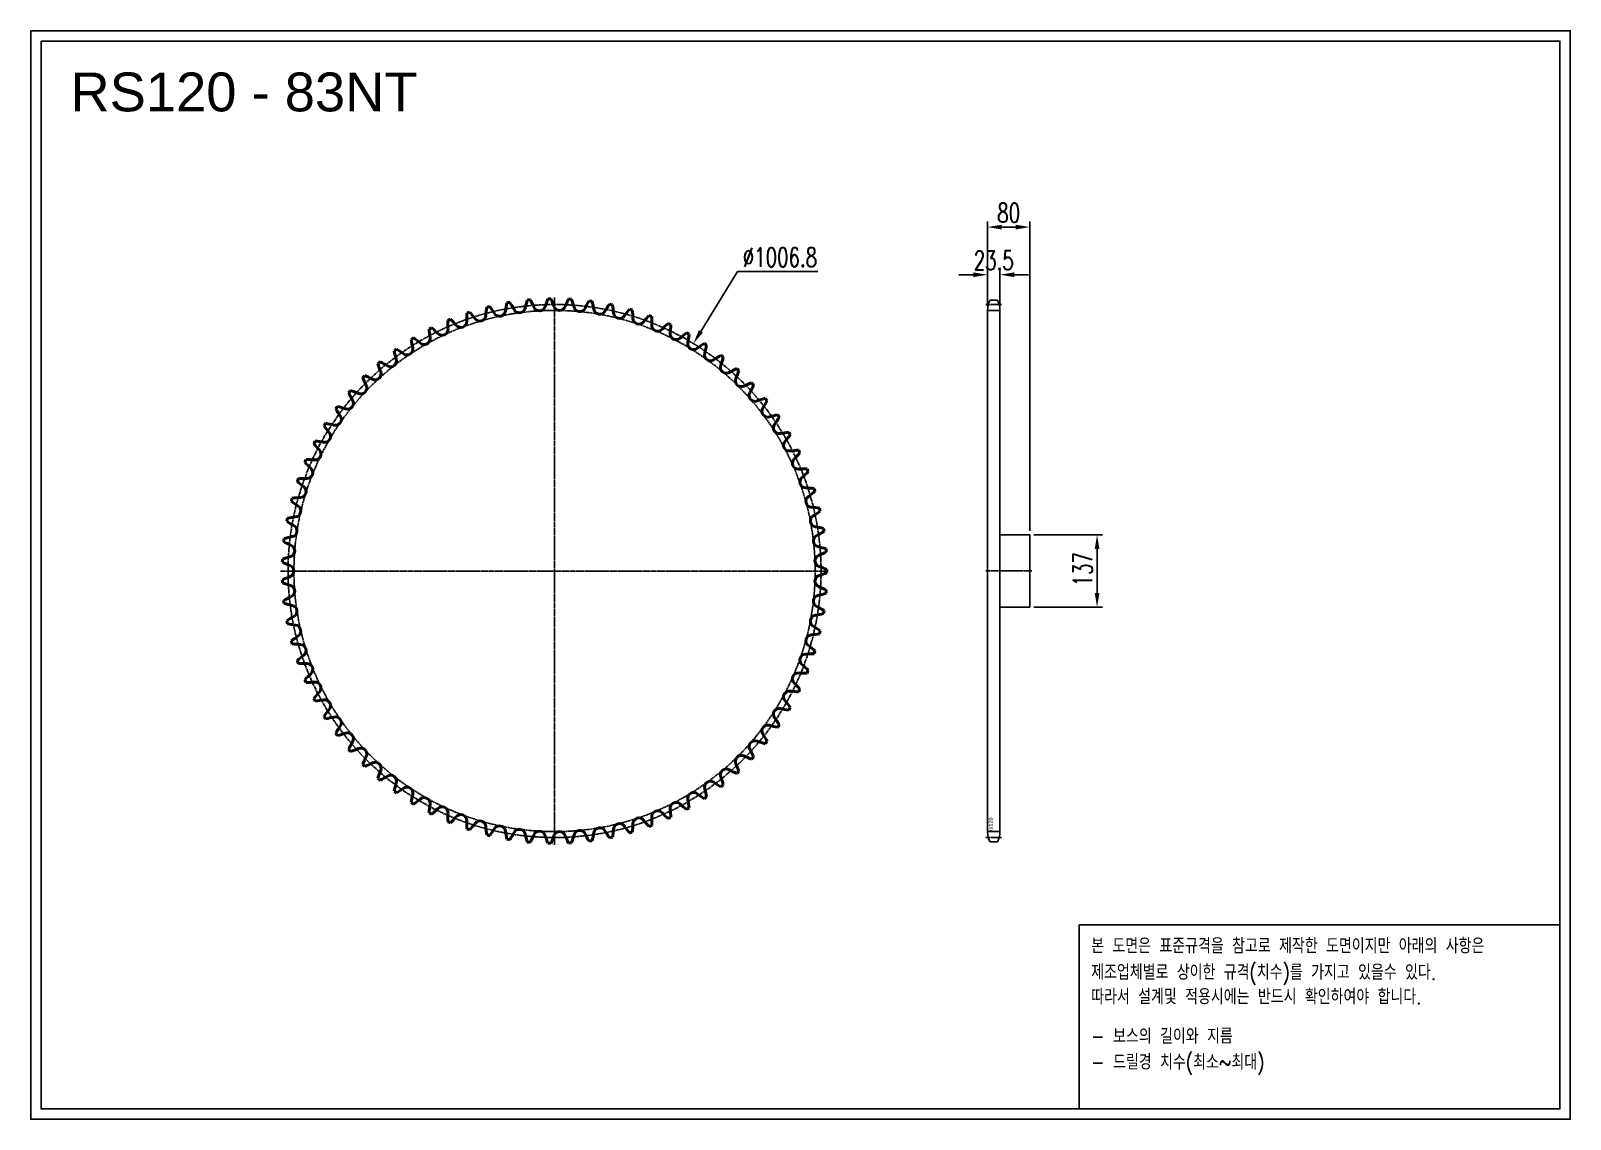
# Model space of a CAD drawing. Header units: millimetres. Extents: x -57119 to -54211, y 50864 to 52921.
import ezdxf

# ---------------------------------------------------------------- set-up
doc = ezdxf.new("R2010")
doc.units = ezdxf.units.MM
for name, pattern in [('AM_ISO02W050', [7.5, 6, -1.5]), ('AM_ISO02W050x2', [3.75, 3, -0.75]), ('AM_ISO08W050', [18, 12, -1.5, 3, -1.5]), ('AM_ISO08W050x2', [9, 6, -0.75, 1.5, -0.75])]:
    doc.linetypes.add(name, pattern=pattern)
for name, color, linetype, lineweight in [('AM_0N', 7, 'Continuous', 50), ('AM_3N', 6, 'AM_ISO02W050', 25), ('AM_7', 4, 'AM_ISO08W050', 25), ('AM_7N', 4, 'AM_ISO08W050', 25)]:
    doc.layers.add(name, color=color, linetype=linetype, lineweight=lineweight)
doc.layers.add('S-DIM', color=7, linetype='Continuous')
doc.styles.add('HAN', font='ROMANS.shx', dxfattribs={"width": 0.7, "bigfont": 'whgtxt.shx'})
doc.styles.add('HSG', font='SIMPLEX.shx', dxfattribs={"width": 0.7, "bigfont": 'HSG.shx'})
doc.styles.get("Standard").update_dxf_attribs({"font": 'arial.ttf'})
doc.dimstyles.new('APP50', dxfattribs={"dimscale": 15, "dimtxt": 2.4, "dimasz": 1.8, "dimexe": 0.7, "dimexo": 0.5, "dimgap": 0.6, "dimtad": 1, "dimtoh": 1, "dimdec": 1, "dimrnd": 0.01, "dimzin": 9, "dimdsep": 46, "dimtxsty": 'HSG', "dimcen": 0, "dimclrd": 1, "dimclre": 1, "dimclrt": 256, "dimazin": 2, "dimtp": 1, "dimtm": 1, "dimtfac": 0.5, "dimtdec": 1, "dimtofl": 0, "dimtmove": 0, "dimatfit": 3, "dimfxl": 0, "dimtvp": 1, "dimtolj": 2, "dimlwd": -1, "dimlwe": -1, "dimarcsym": 0})

# ---------------------------------------------------------------- blocks, each defined once
blk = doc.blocks.new('*D1')
at = {"layer": 'Defpoints', "color": 0, "transparency": 16777216}
for p in [(-55231.7, 51968.5), (-55231.7, 51831.5), (-55104.7, 51831.5)]:
    blk.add_point(p, dxfattribs=at)
at = {"layer": 'S-DIM', "color": 1, "transparency": 16777216}
for p, q in [((-55224.2, 51968.5), (-55094.2, 51968.5)), ((-55104.7, 51941.5), (-55104.7, 51858.5)), ((-55224.2, 51831.5), (-55094.2, 51831.5))]:
    blk.add_line(p, q, dxfattribs=at)
for points in [[(-55109.2, 51941.5), (-55100.2, 51941.5), (-55104.7, 51968.5)], [(-55109.2, 51858.5), (-55100.2, 51858.5), (-55104.7, 51831.5)]]:
    blk.add_solid(points, dxfattribs=at)
at = {"layer": 'S-DIM', "transparency": 16777216, "insert": (-55131.7, 51903.3), "char_height": 36, "attachment_point": 5, "rotation": 90, "style": 'HSG'}
blk.add_mtext('\\A2;137', dxfattribs=at)
blk = doc.blocks.new('*D2')
at = {"layer": 'Defpoints', "color": 0, "transparency": 16777216}
for p in [(-55288.2, 52459.7), (-55311.7, 52392.8), (-55288.2, 52392.3)]:
    blk.add_point(p, dxfattribs=at)
at = {"layer": 'S-DIM', "color": 1, "transparency": 16777216}
for p, q in [((-55338.7, 52459.7), (-55365.7, 52459.7)), ((-55311.7, 52400.3), (-55311.7, 52470.2)), ((-55288.2, 52399.8), (-55288.2, 52470.2)), ((-55261.2, 52459.7), (-55234.2, 52459.7))]:
    blk.add_line(p, q, dxfattribs=at)
for points in [[(-55338.7, 52464.2), (-55338.7, 52455.2), (-55311.7, 52459.7)], [(-55261.2, 52464.2), (-55261.2, 52455.2), (-55288.2, 52459.7)]]:
    blk.add_solid(points, dxfattribs=at)
at = {"layer": 'S-DIM', "transparency": 16777216, "insert": (-55299.9, 52486.7), "char_height": 36, "attachment_point": 5, "style": 'HSG'}
blk.add_mtext('\\A2;23.5', dxfattribs=at)
blk = doc.blocks.new('*D3')
at = {"layer": 'Defpoints', "color": 0, "transparency": 16777216}
for p in [(-55231.7, 52549.7), (-55311.7, 52392.8), (-55231.7, 51968.5)]:
    blk.add_point(p, dxfattribs=at)
at = {"layer": 'S-DIM', "color": 1, "transparency": 16777216}
for p, q in [((-55311.7, 52400.3), (-55311.7, 52560.2)), ((-55284.7, 52549.7), (-55258.7, 52549.7)), ((-55231.7, 51976), (-55231.7, 52560.2))]:
    blk.add_line(p, q, dxfattribs=at)
for points in [[(-55284.7, 52554.2), (-55284.7, 52545.2), (-55311.7, 52549.7)], [(-55258.7, 52554.2), (-55258.7, 52545.2), (-55231.7, 52549.7)]]:
    blk.add_solid(points, dxfattribs=at)
at = {"layer": 'S-DIM', "transparency": 16777216, "insert": (-55271.7, 52576.7), "char_height": 36, "attachment_point": 5, "style": 'HSG'}
blk.add_mtext('\\A2;80', dxfattribs=at)
blk = doc.blocks.new('notice1')
at = {"color": 4}
blk.add_lwpolyline([(-22142.12, 1735.9), (-22053.8, 1735.9), (-22053.8, 1702.07), (-22142.12, 1702.07)], close=True, dxfattribs=at)
at = {"color": 4, "style": 'HAN', "width": 0.8}
for s, p in [('본 도면은 표준규격을 참고로 제작한 도면이지만 아래의 사항은', (-22139.9, 1730.62)), ('제조업체별로 상이한 규격(치수)를 가지고 있을수 있다.', (-22139.9, 1725.78)), ('따라서 설계및 적용시에는 반드시 확인하여야 합니다.', (-22139.9, 1721.28)), ('- 보스의 길이와 지름', (-22139.9, 1714.03)), ('- 드릴경 치수(최소~최대)', (-22139.9, 1709.27))]:
    blk.add_text(s, height=2.7949, dxfattribs=at).set_placement(p)
blk = doc.blocks.new('*D5')
at = {"layer": 'Defpoints', "color": 0, "transparency": 16777216}
for p in [(-55867.2, 52329.7), (-56391.8, 51470.3)]:
    blk.add_point(p, dxfattribs=at)
at = {"layer": 'S-DIM', "color": 1, "linetype": 'ByBlock', "transparency": 16777216}
for p, q in [((-55784.2, 52465.7), (-55853.2, 52352.7)), ((-55632.4, 52465.7), (-55784.2, 52465.7))]:
    blk.add_line(p, q, dxfattribs=at)
at = {"layer": 'S-DIM', "color": 1, "transparency": 16777216}
blk.add_solid([(-55857, 52355.1), (-55849.3, 52350.4), (-55867.2, 52329.7)], dxfattribs=at)
at = {"layer": 'S-DIM', "transparency": 16777216, "insert": (-55703.8, 52492.7), "char_height": 36, "attachment_point": 5, "style": 'HSG'}
blk.add_mtext('\\A2;∅1006.8', dxfattribs=at)

msp = doc.modelspace()

# ---------------------------------------------------------------- linework, layer by layer
for p, q in [((-55306.94, 52411.81), (-55292.91, 52411.81)), ((-55311.68, 52392.81), (-55311.68, 51407.15)), ((-55288.18, 52392.81), (-55288.18, 51407.15)), ((-55288.18, 51968.54), (-55231.68, 51968.54)), ((-55231.68, 51968.54), (-55231.68, 51831.54)), ((-55231.68, 51831.54), (-55288.18, 51831.54)), ((-55306.94, 51388.15), (-55292.91, 51388.15))]:
    msp.add_line(p, q)
for points in [[(-57118.87, 52920.51), (-54211, 52920.51), (-54211, 50864.44), (-57118.87, 50864.44)], [(-57099.29, 52900.92), (-54230.58, 52900.92), (-54230.58, 50884.02), (-57099.29, 50884.02)]]:
    msp.add_lwpolyline(points, close=True)
for centre, start, end in [((-55271.18, 52392.81), 152.02179, 180), ((-55328.68, 52392.81), 0, 27.97821), ((-55271.18, 51407.15), 180, 207.97821), ((-55328.68, 51407.15), 332.02179, 0)]:
    msp.add_arc(centre, 40.5, start, end)
at = {"layer": 'AM_0N'}
for centre, radius, start, end in [((-55998.28, 52356.99), 226.75, 167.38203, 171.38554), ((-56129.5, 51899.98), 514.49, 99.43772, 100.08035), ((-56405.87, 52286.89), 226.75, 28.13253, 32.13604), ((-55964.09, 52345.76), 226.75, 163.04468, 167.04819), ((-56129.5, 51899.98), 514.49, 95.10038, 95.743), ((-56375.81, 52306.68), 226.75, 23.79518, 27.79869), ((-55930.85, 52331.97), 226.75, 158.70733, 162.71084), ((-56129.5, 51899.98), 514.49, 90.76303, 91.40565), ((-56344.35, 52324.15), 226.75, 19.45783, 23.46134), ((-55898.75, 52315.71), 226.75, 154.36998, 158.37349), ((-56129.5, 51899.98), 514.49, 86.42568, 87.0683), ((-56311.66, 52339.18), 226.75, 15.12048, 19.124), ((-55867.97, 52297.07), 226.75, 150.03263, 154.03614), ((-56129.5, 51899.98), 514.49, 82.08833, 82.73095), ((-56277.92, 52351.7), 226.75, 10.78313, 14.78665), ((-55838.69, 52276.15), 226.75, 145.69528, 149.6988), ((-56129.5, 51899.98), 514.49, 77.75098, 78.3936), ((-56243.33, 52361.63), 226.75, 6.44578, 10.4493), ((-56129.5, 51899.98), 514.49, 112.44977, 113.0924), ((-56104.55, 52374.8), 226.75, 180.39408, 184.39759), ((-56485.89, 52214.73), 226.75, 41.14458, 45.14809), ((-56306.68, 52371.3), 11.23, 221.14458, 0.06024), ((-56068.71, 52371.55), 226.75, 176.05673, 180.06024), ((-56129.5, 51899.98), 514.49, 108.11242, 108.75505), ((-56461.06, 52240.78), 226.75, 36.80723, 40.81074), ((-56270.53, 52383.35), 11.23, 216.80723, 355.72289), ((-56033.22, 52365.61), 226.75, 171.71938, 175.72289), ((-56129.5, 51899.98), 514.49, 103.77507, 104.4177), ((-56434.34, 52264.88), 226.75, 32.46988, 36.47339), ((-56233.57, 52392.64), 11.23, 212.46988, 351.38554), ((-56196.01, 52399.1), 11.23, 208.13253, 347.04819), ((-56158.07, 52402.7), 11.23, 203.79518, 342.71084), ((-56119.97, 52403.42), 11.23, 199.45783, 338.37349), ((-56081.92, 52401.26), 11.23, 195.12048, 334.03614), ((-56044.15, 52396.22), 11.23, 190.78313, 329.6988), ((-56006.86, 52388.35), 11.23, 186.44578, 325.36145), ((-55811.07, 52253.08), 226.75, 141.35793, 145.36145), ((-56129.5, 51899.98), 514.49, 73.41363, 74.05625), ((-56208.09, 52368.92), 226.75, 2.10843, 6.11195), ((-55970.28, 52377.67), 11.23, 182.10843, 321.0241), ((-55785.28, 52227.99), 226.75, 137.02058, 141.0241), ((-56129.5, 51899.98), 514.49, 69.07628, 69.7189), ((-56172.4, 52373.52), 226.75, 357.77108, 1.7746), ((-56129.5, 51899.98), 514.49, 116.78712, 117.42975), ((-56140.53, 52375.33), 226.75, 184.73143, 188.73494), ((-56508.67, 52186.87), 226.75, 45.48193, 49.48544), ((-56341.82, 52356.55), 11.23, 225.48193, 4.39759), ((-55934.61, 52364.26), 11.23, 177.77108, 316.68675), ((-55761.46, 52201.02), 226.75, 132.68323, 136.68675), ((-56129.5, 51899.98), 514.49, 64.73893, 65.38155), ((-55900.05, 52348.19), 11.23, 173.43373, 312.3494), ((-56136.46, 52375.41), 226.75, 353.43373, 357.43725), ((-55739.74, 52172.32), 226.75, 128.34588, 132.3494), ((-56129.5, 51899.98), 514.49, 60.40158, 61.0442), ((-56100.49, 52374.57), 226.75, 349.09639, 353.0999), ((-56129.5, 51899.98), 514.49, 125.46182, 126.10444), ((-56212.1, 52368.23), 226.75, 193.40613, 197.40964), ((-56547.6, 52126.4), 226.75, 54.15663, 58.16014), ((-56408.25, 52319.31), 11.23, 234.15663, 13.07229), ((-56129.5, 51899.98), 514.49, 121.12447, 121.76709), ((-56176.45, 52373.13), 226.75, 189.06878, 193.07229), ((-56529.28, 52157.38), 226.75, 49.81928, 53.82279), ((-56375.74, 52339.19), 11.23, 229.81928, 8.73494), ((-55866.81, 52329.56), 11.23, 169.09639, 308.01205), ((-55720.26, 52142.06), 226.75, 124.00853, 128.01205), ((-56129.5, 51899.98), 514.49, 56.06423, 56.70685), ((-56064.68, 52371.02), 226.75, 344.75904, 348.76255), ((-56129.5, 51899.98), 514.49, 129.79917, 130.44179), ((-56247.27, 52360.64), 226.75, 197.74347, 201.74699), ((-56563.53, 52094.13), 226.75, 58.49398, 62.49749), ((-56439.17, 52297.03), 11.23, 238.49398, 17.40964), ((-55835.08, 52308.46), 11.23, 164.75904, 303.6747), ((-55703.13, 52110.42), 226.75, 119.67119, 123.6747), ((-55805.03, 52285.02), 11.23, 160.42169, 299.33735), ((-56029.24, 52364.77), 226.75, 340.42169, 344.4252), ((-56129.5, 51899.98), 514.49, 51.72688, 52.3695), ((-56129.5, 51899.98), 514.49, 134.13652, 134.77914), ((-56281.77, 52350.41), 226.75, 202.08082, 206.08434), ((-56576.97, 52060.75), 226.75, 62.83133, 66.83484), ((-56468.31, 52272.47), 11.23, 242.83133, 21.74699), ((-55688.43, 52077.57), 226.75, 115.33384, 119.33735), ((-55776.84, 52259.38), 11.23, 156.08434, 295), ((-55994.38, 52355.85), 226.75, 336.08434, 340.08785), ((-56129.5, 51899.98), 514.49, 47.38953, 48.03215), ((-55676.27, 52043.71), 226.75, 110.99649, 115), ((-56129.5, 51899.98), 514.49, 43.05218, 43.69481), ((-56129.5, 51899.98), 514.49, 138.47387, 139.11649), ((-56315.4, 52337.61), 226.75, 206.41817, 210.42169), ((-56587.85, 52026.45), 226.75, 67.16867, 71.17219), ((-56495.51, 52245.78), 11.23, 247.16867, 26.08434), ((-55750.67, 52231.68), 11.23, 151.74699, 290.66265), ((-55960.29, 52344.33), 226.75, 331.74699, 335.7505), ((-55666.69, 52009.02), 226.75, 106.65914, 110.66265), ((-56129.5, 51899.98), 514.49, 38.71483, 39.35746), ((-56129.5, 51899.98), 514.49, 142.81122, 143.45384), ((-56347.97, 52322.29), 226.75, 210.75552, 214.75904), ((-56596.1, 51991.42), 226.75, 71.50602, 75.50954), ((-56520.61, 52217.11), 11.23, 251.50602, 30.42169), ((-55726.66, 52202.08), 11.23, 147.40964, 286.3253), ((-55927.17, 52330.26), 226.75, 327.40964, 331.41315), ((-56129.5, 51899.98), 514.49, 147.14857, 147.79119), ((-56379.28, 52304.56), 226.75, 215.09287, 219.09639), ((-56601.68, 51955.87), 226.75, 75.84337, 79.84689), ((-56543.48, 52186.62), 11.23, 255.84337, 34.75904), ((-55659.77, 51973.7), 226.75, 102.32179, 106.3253), ((-55704.97, 52170.75), 11.23, 143.07229, 281.98795), ((-55895.2, 52313.72), 226.75, 323.07229, 327.0758), ((-56129.5, 51899.98), 514.49, 34.37748, 35.02011), ((-56129.5, 51899.98), 514.49, 151.48592, 152.12854), ((-56409.16, 52284.51), 226.75, 219.43022, 223.43373), ((-56604.55, 51920), 226.75, 80.18072, 84.18424), ((-56563.97, 52154.49), 11.23, 260.18072, 39.09639), ((-55655.54, 51937.97), 226.75, 97.98444, 101.98795), ((-55685.71, 52137.87), 11.23, 138.73494, 277.6506), ((-55864.58, 52294.82), 226.75, 318.73494, 322.73845), ((-56129.5, 51899.98), 514.49, 30.04013, 30.68276), ((-56129.5, 51899.98), 514.49, 155.82327, 156.46589), ((-56604.71, 51884.02), 226.75, 84.51807, 88.52159), ((-56581.97, 52120.9), 11.23, 264.51807, 43.43373), ((-55654.03, 51902.01), 226.75, 93.64709, 97.6506), ((-55668.99, 52103.62), 11.23, 134.39759, 273.31325), ((-55835.48, 52273.65), 226.75, 314.39759, 318.4011), ((-56129.5, 51899.98), 514.49, 25.70278, 26.34541), ((-56437.45, 52262.26), 226.75, 223.76757, 227.77108), ((-56597.39, 52086.05), 11.23, 268.85542, 47.77108), ((-55655.24, 51866.05), 226.75, 89.30974, 93.31325), ((-55808.06, 52250.35), 226.75, 310.06024, 314.06375), ((-56129.5, 51899.98), 514.49, 21.36544, 22.00806), ((-56129.5, 51899.98), 514.49, 160.16062, 160.80324), ((-56463.96, 52237.93), 226.75, 228.10492, 232.10843), ((-56602.14, 51848.13), 226.75, 88.85542, 92.85894), ((-56610.12, 52050.13), 11.23, 273.19277, 52.10843), ((-55654.91, 52068.21), 11.23, 130.06024, 268.9759), ((-55659.16, 51830.28), 226.75, 84.97239, 88.9759), ((-56129.5, 51899.98), 514.49, 17.02809, 17.67071), ((-56129.5, 51899.98), 514.49, 164.49797, 165.14059), ((-56488.56, 52211.67), 226.75, 232.44227, 236.44578), ((-56596.86, 51812.53), 226.75, 93.19277, 97.19628), ((-56620.1, 52013.35), 11.23, 277.53012, 56.44578), ((-55643.54, 52031.84), 11.23, 125.72289, 264.63855), ((-55782.49, 52225.03), 226.75, 305.72289, 309.7264), ((-56129.5, 51899.98), 514.49, 168.83532, 169.47794), ((-56511.11, 52183.62), 226.75, 236.77962, 240.78313), ((-56588.91, 51777.43), 226.75, 97.53012, 101.53363), ((-55634.96, 51994.71), 11.23, 121.38554, 260.3012), ((-55665.78, 51794.91), 226.75, 80.63504, 84.63855), ((-55758.9, 52197.86), 226.75, 301.38554, 305.38906), ((-56129.5, 51899.98), 514.49, 12.69074, 13.33336), ((-56578.33, 51743.04), 226.75, 101.86747, 105.87098), ((-56627.27, 51975.92), 11.23, 281.86747, 60.78313), ((-55629.21, 51957.03), 11.23, 117.04819, 255.96386), ((-55675.05, 51760.14), 226.75, 76.29769, 80.3012), ((-55737.43, 52168.98), 226.75, 297.04819, 301.05171), ((-56129.5, 51899.98), 514.49, 8.35339, 8.99601), ((-56129.5, 51899.98), 514.49, 173.17266, 173.81529), ((-56531.47, 52153.95), 226.75, 241.11697, 245.12048), ((-56631.58, 51938.06), 11.23, 286.20482, 65.12048), ((-55686.93, 51726.17), 226.75, 71.96034, 75.96386), ((-55718.21, 52138.56), 226.75, 292.71084, 296.71436), ((-56129.5, 51899.98), 514.49, 4.01604, 4.65866), ((-56129.5, 51899.98), 514.49, 177.51001, 178.15264), ((-56549.52, 52122.82), 226.75, 245.45432, 249.45783), ((-56565.17, 51709.54), 226.75, 106.20482, 110.20833), ((-56633.03, 51899.98), 11.23, 290.54217, 69.45783), ((-55626.33, 51919.04), 11.23, 112.71084, 251.62651), ((-55701.34, 51693.19), 226.75, 67.62299, 71.62651), ((-56549.52, 51677.14), 226.75, 110.54217, 114.54568), ((-56129.5, 51899.98), 514.49, 181.84736, 182.48999), ((-56565.17, 52090.42), 226.75, 249.79167, 253.79518), ((-55626.33, 51880.93), 11.23, 108.37349, 247.28916), ((-55701.34, 52106.77), 226.75, 288.37349, 292.37701), ((-56129.5, 51899.98), 514.49, 359.67869, 0.32131), ((-56531.47, 51646.01), 226.75, 114.87952, 118.88303), ((-56631.58, 51861.9), 11.23, 294.87952, 73.79518), ((-55629.21, 51842.93), 11.23, 104.03614, 242.95181), ((-55686.93, 52073.79), 226.75, 284.03614, 288.03966), ((-55718.21, 51661.41), 226.75, 63.28564, 67.28916), ((-56129.5, 51899.98), 514.49, 355.34134, 355.98396), ((-56129.5, 51899.98), 514.49, 186.18471, 186.82734), ((-56578.33, 52056.92), 226.75, 254.12902, 258.13253), ((-56627.27, 51824.04), 11.23, 299.21687, 78.13253), ((-55675.05, 52039.83), 226.75, 279.6988, 283.70231), ((-55737.43, 51630.98), 226.75, 58.94829, 62.95181), ((-56129.5, 51899.98), 514.49, 351.00399, 351.64661), ((-56511.11, 51616.34), 226.75, 119.21687, 123.22038), ((-56129.5, 51899.98), 514.49, 190.52206, 191.16468), ((-56588.91, 52022.53), 226.75, 258.46637, 262.46988), ((-56620.1, 51786.61), 11.23, 303.55422, 82.46988), ((-55634.96, 51805.25), 11.23, 99.6988, 238.61446), ((-55758.9, 51602.1), 226.75, 54.61094, 58.61446), ((-56488.56, 51588.29), 226.75, 123.55422, 127.55773), ((-56129.5, 51899.98), 514.49, 194.85941, 195.50203), ((-56596.86, 51987.43), 226.75, 262.80372, 266.80723), ((-56610.12, 51749.83), 11.23, 307.89157, 86.80723), ((-55643.54, 51768.13), 11.23, 95.36145, 234.27711), ((-55665.78, 52005.06), 226.75, 275.36145, 279.36496), ((-56129.5, 51899.98), 514.49, 346.66664, 347.30926), ((-56463.96, 51562.03), 226.75, 127.89157, 131.89508), ((-55654.91, 51731.75), 11.23, 91.0241, 229.93976), ((-55659.16, 51969.68), 226.75, 271.0241, 275.02761), ((-55782.49, 51574.93), 226.75, 50.2736, 54.27711), ((-56129.5, 51899.98), 514.49, 342.32929, 342.97191), ((-56129.5, 51899.98), 514.49, 199.19676, 199.83938), ((-56602.14, 51951.84), 226.75, 267.14106, 271.14458), ((-56437.45, 51537.7), 226.75, 132.22892, 136.23243), ((-56597.39, 51713.91), 11.23, 312.22892, 91.14458), ((-55668.99, 51696.34), 11.23, 86.68675, 225.60241), ((-55655.24, 51933.91), 226.75, 266.68675, 270.69026), ((-55808.06, 51549.61), 226.75, 45.93625, 49.93976), ((-56129.5, 51899.98), 514.49, 337.99194, 338.63456), ((-56129.5, 51899.98), 514.49, 203.53411, 204.17673), ((-56604.71, 51915.94), 226.75, 271.47841, 275.48193), ((-56581.97, 51679.06), 11.23, 316.56627, 95.48193), ((-55685.71, 51662.09), 11.23, 82.3494, 221.26506), ((-55654.03, 51897.95), 226.75, 262.3494, 266.35291), ((-55835.48, 51526.31), 226.75, 41.5989, 45.60241), ((-56129.5, 51899.98), 514.49, 333.65459, 334.29722), ((-56409.16, 51515.45), 226.75, 136.56627, 140.56978), ((-56129.5, 51899.98), 514.49, 207.87146, 208.51408), ((-56604.55, 51879.96), 226.75, 275.81576, 279.81928), ((-56563.97, 51645.47), 11.23, 320.90361, 99.81928), ((-55864.58, 51505.14), 226.75, 37.26155, 41.26506), ((-56379.28, 51495.4), 226.75, 140.90361, 144.90713), ((-56129.5, 51899.98), 514.49, 212.20881, 212.85143), ((-56601.68, 51844.09), 226.75, 280.15311, 284.15663), ((-56543.48, 51613.34), 11.23, 325.24096, 104.15663), ((-55704.97, 51629.21), 11.23, 78.01205, 216.92771), ((-55895.2, 51486.24), 226.75, 32.9242, 36.92771), ((-55655.54, 51862), 226.75, 258.01205, 262.01556), ((-56129.5, 51899.98), 514.49, 329.31724, 329.95987), ((-56347.97, 51477.67), 226.75, 145.24096, 149.24448), ((-56129.5, 51899.98), 514.49, 216.54616, 217.18878), ((-56596.1, 51808.54), 226.75, 284.49046, 288.49398), ((-56520.61, 51582.85), 11.23, 329.57831, 108.49398), ((-55726.66, 51597.88), 11.23, 73.6747, 212.59036), ((-55927.17, 51469.7), 226.75, 28.58685, 32.59036), ((-55659.77, 51826.26), 226.75, 253.6747, 257.67821), ((-56129.5, 51899.98), 514.49, 324.97989, 325.62252), ((-56315.4, 51462.35), 226.75, 149.57831, 153.58183), ((-56129.5, 51899.98), 514.49, 220.88351, 221.52613), ((-56587.85, 51773.51), 226.75, 288.82781, 292.83133), ((-56495.51, 51554.18), 11.23, 333.91566, 112.83133), ((-55750.67, 51568.28), 11.23, 69.33735, 208.25301), ((-55960.29, 51455.63), 226.75, 24.2495, 28.25301), ((-55666.69, 51790.95), 226.75, 249.33735, 253.34086), ((-56129.5, 51899.98), 514.49, 320.64254, 321.28517), ((-56281.77, 51449.55), 226.75, 153.91566, 157.91918), ((-56129.5, 51899.98), 514.49, 225.22086, 225.86348), ((-56576.97, 51739.21), 226.75, 293.16516, 297.16867), ((-56468.31, 51527.49), 11.23, 338.25301, 117.16867), ((-55776.84, 51540.58), 11.23, 65, 203.91566), ((-55994.38, 51444.11), 226.75, 19.91215, 23.91566), ((-55676.27, 51756.26), 226.75, 245, 249.00351), ((-56129.5, 51899.98), 514.49, 316.30519, 316.94782), ((-56247.27, 51439.32), 226.75, 158.25301, 162.25653), ((-56129.5, 51899.98), 514.49, 229.55821, 230.20083), ((-56563.53, 51705.83), 226.75, 297.50251, 301.50602), ((-56439.17, 51502.94), 11.23, 342.59036, 121.50602), ((-56212.1, 51431.73), 226.75, 162.59036, 166.59387), ((-55835.08, 51491.5), 11.23, 56.3253, 195.24096), ((-55703.13, 51689.54), 226.75, 236.3253, 240.32881), ((-55805.03, 51514.94), 11.23, 60.66265, 199.57831), ((-56029.24, 51435.19), 226.75, 15.5748, 19.57831), ((-55688.43, 51722.39), 226.75, 240.66265, 244.66616), ((-56129.5, 51899.98), 514.49, 311.96785, 312.61047), ((-56129.5, 51899.98), 514.49, 233.89556, 234.53818), ((-56547.6, 51673.56), 226.75, 301.83986, 305.84337), ((-56408.25, 51480.65), 11.23, 346.92771, 125.84337), ((-56176.45, 51426.83), 226.75, 166.92771, 170.93122), ((-56529.28, 51642.59), 226.75, 306.17721, 310.18072), ((-56375.74, 51460.77), 11.23, 351.26506, 130.18072), ((-55866.81, 51470.4), 11.23, 51.98795, 190.90361), ((-55720.26, 51657.9), 226.75, 231.98795, 235.99147), ((-56129.5, 51899.98), 514.49, 303.29315, 303.93577), ((-56064.68, 51428.94), 226.75, 11.23745, 15.24096), ((-56129.5, 51899.98), 514.49, 307.6305, 308.27312), ((-56129.5, 51899.98), 514.49, 238.23291, 238.87553), ((-56140.53, 51424.63), 226.75, 171.26506, 175.26857), ((-56129.5, 51899.98), 514.49, 242.57025, 243.21288), ((-56508.67, 51613.09), 226.75, 310.51456, 314.51807), ((-56341.82, 51443.41), 11.23, 355.60241, 134.51807), ((-56104.55, 51425.16), 226.75, 175.60241, 179.60592), ((-55934.61, 51435.7), 11.23, 43.31325, 182.22892), ((-55761.46, 51598.95), 226.75, 223.31325, 227.31677), ((-55900.05, 51451.77), 11.23, 47.6506, 186.56627), ((-56136.46, 51424.56), 226.75, 2.56275, 6.56627), ((-55739.74, 51627.64), 226.75, 227.6506, 231.65412), ((-56129.5, 51899.98), 514.49, 298.9558, 299.59842), ((-56100.49, 51425.39), 226.75, 6.9001, 10.90361), ((-56129.5, 51899.98), 514.49, 246.9076, 247.55023), ((-56485.89, 51585.23), 226.75, 314.85191, 318.85542), ((-56306.68, 51428.66), 11.23, 359.93976, 138.85542), ((-56068.71, 51428.41), 226.75, 179.93976, 183.94327), ((-56129.5, 51899.98), 514.49, 251.24495, 251.88758), ((-56461.06, 51559.18), 226.75, 319.18926, 323.19277), ((-56270.53, 51416.61), 11.23, 4.27711, 143.19277), ((-56033.22, 51434.35), 226.75, 184.27711, 188.28062), ((-56434.34, 51535.08), 226.75, 323.52661, 327.53012), ((-56233.57, 51407.33), 11.23, 8.61446, 147.53012), ((-56196.01, 51400.87), 11.23, 12.95181, 151.86747), ((-56044.15, 51403.74), 11.23, 30.3012, 169.21687), ((-56243.33, 51438.33), 226.75, 349.5507, 353.55422), ((-56006.86, 51411.62), 11.23, 34.63855, 173.55422), ((-55811.07, 51546.88), 226.75, 214.63855, 218.64207), ((-56208.09, 51431.05), 226.75, 353.88805, 357.89157), ((-55970.28, 51422.29), 11.23, 38.9759, 177.89157), ((-55785.28, 51571.97), 226.75, 218.9759, 222.97942), ((-56129.5, 51899.98), 514.49, 290.2811, 290.92372), ((-56172.4, 51426.44), 226.75, 358.2254, 2.22892), ((-56129.5, 51899.98), 514.49, 294.61845, 295.26107), ((-56129.5, 51899.98), 514.49, 255.5823, 256.22493), ((-55998.28, 51442.97), 226.75, 188.61446, 192.61797), ((-56129.5, 51899.98), 514.49, 259.91965, 260.56228), ((-56405.87, 51513.07), 226.75, 327.86396, 331.86747), ((-55964.09, 51454.2), 226.75, 192.95181, 196.95532), ((-56129.5, 51899.98), 514.49, 264.257, 264.89962), ((-56375.81, 51493.28), 226.75, 332.20131, 336.20482), ((-56158.07, 51397.27), 11.23, 17.28916, 156.20482), ((-55930.85, 51467.99), 226.75, 197.28916, 201.29267), ((-56129.5, 51899.98), 514.49, 268.59435, 269.23697), ((-56344.35, 51475.82), 226.75, 336.53866, 340.54217), ((-56119.97, 51396.54), 11.23, 21.62651, 160.54217), ((-55898.75, 51484.25), 226.75, 201.62651, 205.63002), ((-56129.5, 51899.98), 514.49, 272.9317, 273.57432), ((-56311.66, 51460.78), 226.75, 340.876, 344.87952), ((-56081.92, 51398.71), 11.23, 25.96386, 164.87952), ((-55867.97, 51502.89), 226.75, 205.96386, 209.96737), ((-56129.5, 51899.98), 514.49, 277.26905, 277.91167), ((-56277.92, 51448.26), 226.75, 345.21335, 349.21687), ((-55838.69, 51523.81), 226.75, 210.3012, 214.30472), ((-56129.5, 51899.98), 514.49, 281.6064, 282.24902), ((-56129.5, 51899.98), 514.49, 285.94375, 286.58637)]:
    msp.add_arc(centre, radius, start, end, dxfattribs=at)
at = {"layer": 'AM_3N', "linetype": 'AM_ISO02W050x2'}
for p, q in [((-55311.68, 52392.28), (-55288.18, 52392.28)), ((-55311.68, 51407.68), (-55288.18, 51407.68))]:
    msp.add_line(p, q, dxfattribs=at)
msp.add_circle((-56129.5, 51899.98), 492.3, dxfattribs=at)
at = {"layer": 'AM_7', "linetype": 'AM_ISO08W050x2'}
for p, q in [((-55314.68, 52403.4), (-55285.18, 52403.4)), ((-55314.68, 51900.04), (-55228.25, 51900.04)), ((-55314.68, 51396.56), (-55285.18, 51396.56))]:
    msp.add_line(p, q, dxfattribs=at)
msp.add_circle((-56129.5, 51899.98), 503.42, dxfattribs=at)
at = {"layer": 'AM_7N', "linetype": 'AM_ISO08W050x2'}
for p, q in [((-56129.5, 51382.5), (-56129.5, 52417.47)), ((-56646.98, 51899.98), (-55612.01, 51899.98))]:
    msp.add_line(p, q, dxfattribs=at)

# ---------------------------------------------------------------- block references
at = {"xscale": 10.2816190641073, "yscale": 10.2816190641073, "zscale": 10.2816190641073}
msp.add_blockref('notice1', (172518.16, 33384.01), dxfattribs=at)

# ---------------------------------------------------------------- texts
msp.add_text('RS120 - 83NT', height=73.431).set_placement((-57043.98, 52768.25))
msp.add_text('rs120', height=7.5, rotation=90).set_placement((-55301.83, 51408.26))

# ---------------------------------------------------------------- dimensions: what is measured, and where the dimension line sits
at = {"layer": 'S-DIM'}
dim = msp.add_linear_dim(base=(-55231.68, 52549.74), p1=(-55311.68, 52392.81), p2=(-55231.68, 51968.54), dimstyle='APP50', dxfattribs=at)
dim.commit()
dim.dimension.update_dxf_attribs({"geometry": '*D3', "text_midpoint": (-55271.68, 52576.74)})
dim = msp.add_diameter_dim_2p(p1=(-56391.78, 51470.29), p2=(-55867.22, 52329.68), dimstyle='APP50', override={"dimarcsym": 1}, dxfattribs=at)
dim.commit()
dim.dimension.update_dxf_attribs({"geometry": '*D5', "text_midpoint": (-55703.83, 52465.65), "dimtype": 131})
dim = msp.add_linear_dim(base=(-55288.18, 52459.74), p1=(-55311.68, 52392.81), p2=(-55288.18, 52392.28), dimstyle='APP50', dxfattribs=at)
dim.commit()
dim.dimension.update_dxf_attribs({"geometry": '*D2', "text_midpoint": (-55299.93, 52459.74), "dimtype": 128})
dim = msp.add_linear_dim(base=(-55104.7, 51831.54), p1=(-55231.68, 51968.54), p2=(-55231.68, 51831.54), angle=90, dimstyle='APP50', dxfattribs=at)
dim.commit()
dim.dimension.update_dxf_attribs({"geometry": '*D1', "text_midpoint": (-55104.7, 51903.26), "dimtype": 128})

doc.saveas('drawing.dxf')
